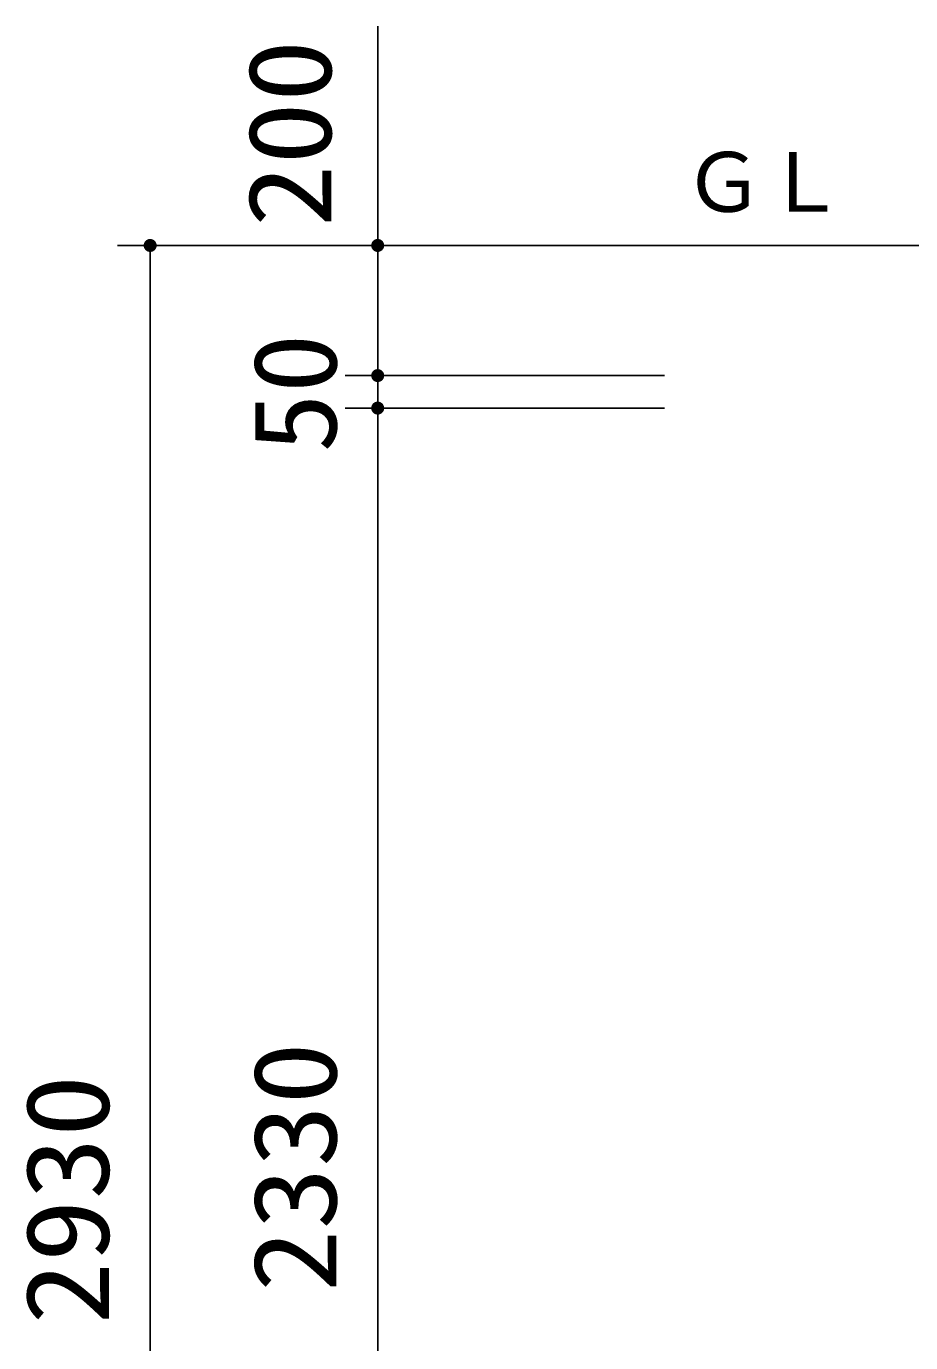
# Model space of a CAD drawing. Units: millimetres, scale not verified. Extents: x -14850 to 14850, y -10500 to 10500.
# Drawn here: x -2067 to -707, y -4551 to -2528 of the extents above; entities that cross this region are included whole.
import ezdxf
from ezdxf.enums import TextEntityAlignment as Align

# ---------------------------------------------------------------- set-up
doc = ezdxf.new("R2010")
doc.units = ezdxf.units.MM
doc.header["$LTSCALE"] = 50
for name, color, linetype, lineweight in [('0-0_躯体', 5, 'Continuous', 25), ('0-1_製作', 5, 'Continuous', 25), ('0-3_機器', 7, 'Continuous', 25)]:
    doc.layers.add(name, color=color, linetype=linetype, lineweight=lineweight)
doc.styles.add('ＭＳ ゴシック', font='')
doc.styles.get('ＭＳ ゴシック').set_extended_font_data('MS Gothic')

msp = doc.modelspace()

# ---------------------------------------------------------------- linework, layer by layer
at = {"layer": '0-1_製作', "color": 2}
for p, q in [((-1526.44, -2864.9), (-1526.44, -2528.11)), ((-1926.44, -2864.9), (-1085.11, -2864.9)), ((-1876.44, -2864.9), (-1876.44, -5794.89)), ((-1526.44, -2864.9), (-1526.44, -3064.89)), ((-1576.44, -3064.89), (-1085.11, -3064.89)), ((-1526.44, -3064.89), (-1526.44, -3114.89)), ((-1576.44, -3114.89), (-1085.11, -3114.89)), ((-1576.44, -3114.89), (-1085.11, -3114.89)), ((-1526.44, -3114.89), (-1526.44, -5444.89))]:
    msp.add_line(p, q, dxfattribs=at)
at = {"layer": '0-1_製作'}
for points in [[(-1886.42, -2864.27), (-1876.44, -2864.9), (-1886.44, -2864.9)], [(-1886.44, -2864.9), (-1876.44, -2864.9), (-1886.36, -2866.15)], [(-1886.26, -2863.02), (-1876.44, -2864.9), (-1886.42, -2864.27)], [(-1886.36, -2866.15), (-1876.44, -2864.9), (-1886.13, -2867.38)], [(-1885.95, -2861.8), (-1876.44, -2864.9), (-1886.26, -2863.02)], [(-1886.13, -2867.38), (-1876.44, -2864.9), (-1885.74, -2868.58)], [(-1885.49, -2860.64), (-1876.44, -2864.9), (-1885.95, -2861.8)], [(-1885.74, -2868.58), (-1876.44, -2864.9), (-1876.44, -2874.9)], [(-1885.74, -2868.58), (-1877.07, -2874.88), (-1885.2, -2869.71)], [(-1885.74, -2868.58), (-1876.44, -2874.9), (-1877.07, -2874.88)], [(-1884.89, -2859.54), (-1876.44, -2864.9), (-1885.49, -2860.64)], [(-1885.2, -2869.71), (-1878.32, -2874.72), (-1884.53, -2870.77)], [(-1885.2, -2869.71), (-1877.07, -2874.88), (-1878.32, -2874.72)], [(-1884.15, -2858.52), (-1876.44, -2864.9), (-1884.89, -2859.54)], [(-1884.53, -2870.77), (-1879.53, -2874.41), (-1883.73, -2871.74)], [(-1884.53, -2870.77), (-1878.32, -2874.72), (-1879.53, -2874.41)], [(-1884.15, -2858.52), (-1876.44, -2854.9), (-1876.44, -2864.9)], [(-1883.29, -2857.61), (-1876.44, -2854.9), (-1884.15, -2858.52)], [(-1883.73, -2871.74), (-1880.7, -2873.94), (-1882.82, -2872.6)], [(-1883.73, -2871.74), (-1879.53, -2874.41), (-1880.7, -2873.94)], [(-1882.32, -2856.8), (-1876.44, -2854.9), (-1883.29, -2857.61)], [(-1882.82, -2872.6), (-1880.7, -2873.94), (-1881.8, -2873.34)], [(-1881.26, -2856.13), (-1876.44, -2854.9), (-1882.32, -2856.8)], [(-1880.12, -2855.6), (-1876.44, -2854.9), (-1881.26, -2856.13)], [(-1878.93, -2855.21), (-1876.44, -2854.9), (-1880.12, -2855.6)], [(-1877.7, -2854.97), (-1876.44, -2854.9), (-1878.93, -2855.21)], [(-1876.44, -2854.9), (-1866.44, -2864.9), (-1876.44, -2864.9)], [(-1876.44, -2854.9), (-1866.52, -2863.64), (-1866.44, -2864.9)], [(-1876.44, -2854.9), (-1866.76, -2862.41), (-1866.52, -2863.64)], [(-1876.44, -2854.9), (-1867.14, -2861.21), (-1866.76, -2862.41)], [(-1876.44, -2854.9), (-1867.68, -2860.08), (-1867.14, -2861.21)], [(-1875.81, -2854.91), (-1867.68, -2860.08), (-1876.44, -2854.9)], [(-1876.44, -2864.9), (-1875.19, -2874.82), (-1876.44, -2874.9)], [(-1876.44, -2864.9), (-1873.95, -2874.58), (-1875.19, -2874.82)], [(-1876.44, -2864.9), (-1872.76, -2874.19), (-1873.95, -2874.58)], [(-1876.44, -2864.9), (-1871.62, -2873.66), (-1872.76, -2874.19)], [(-1876.44, -2864.9), (-1870.56, -2872.99), (-1871.62, -2873.66)], [(-1876.44, -2864.9), (-1869.6, -2872.18), (-1870.56, -2872.99)], [(-1876.44, -2864.9), (-1868.74, -2871.27), (-1869.6, -2872.18)], [(-1876.44, -2864.9), (-1868, -2870.25), (-1868.74, -2871.27)], [(-1866.44, -2864.9), (-1868, -2870.25), (-1876.44, -2864.9)], [(-1874.57, -2855.07), (-1867.68, -2860.08), (-1875.81, -2854.91)], [(-1874.57, -2855.07), (-1868.35, -2859.02), (-1867.68, -2860.08)], [(-1873.35, -2855.38), (-1868.35, -2859.02), (-1874.57, -2855.07)], [(-1873.35, -2855.38), (-1869.15, -2858.05), (-1868.35, -2859.02)], [(-1872.18, -2855.85), (-1869.15, -2858.05), (-1873.35, -2855.38)], [(-1872.18, -2855.85), (-1870.07, -2857.19), (-1869.15, -2858.05)], [(-1871.08, -2856.45), (-1870.07, -2857.19), (-1872.18, -2855.85)], [(-1866.44, -2864.9), (-1867.39, -2869.15), (-1868, -2870.25)], [(-1866.44, -2864.9), (-1866.93, -2867.99), (-1867.39, -2869.15)], [(-1866.44, -2864.9), (-1866.62, -2866.77), (-1866.93, -2867.99)], [(-1866.44, -2864.9), (-1866.46, -2865.52), (-1866.62, -2866.77)], [(-1536.42, -2864.27), (-1526.44, -2864.9), (-1536.44, -2864.9)], [(-1536.44, -2864.9), (-1526.44, -2864.9), (-1536.36, -2866.15)], [(-1536.26, -2863.02), (-1526.44, -2864.9), (-1536.42, -2864.27)], [(-1536.36, -2866.15), (-1526.44, -2864.9), (-1536.13, -2867.38)], [(-1535.95, -2861.8), (-1526.44, -2864.9), (-1536.26, -2863.02)], [(-1536.13, -2867.38), (-1526.44, -2864.9), (-1535.74, -2868.58)], [(-1535.49, -2860.64), (-1526.44, -2864.9), (-1535.95, -2861.8)], [(-1535.74, -2868.58), (-1526.44, -2864.9), (-1535.2, -2869.71)], [(-1534.89, -2859.54), (-1526.44, -2864.9), (-1535.49, -2860.64)], [(-1535.2, -2869.71), (-1526.44, -2864.9), (-1526.44, -2874.9)], [(-1535.2, -2869.71), (-1526.44, -2874.9), (-1534.53, -2870.77)], [(-1534.89, -2859.54), (-1526.44, -2854.9), (-1526.44, -2864.9)], [(-1534.15, -2858.52), (-1526.44, -2854.9), (-1534.89, -2859.54)], [(-1534.53, -2870.77), (-1527.07, -2874.88), (-1533.73, -2871.74)], [(-1534.53, -2870.77), (-1526.44, -2874.9), (-1527.07, -2874.88)], [(-1533.29, -2857.61), (-1526.44, -2854.9), (-1534.15, -2858.52)], [(-1533.73, -2871.74), (-1528.32, -2874.72), (-1532.82, -2872.6)], [(-1533.73, -2871.74), (-1527.07, -2874.88), (-1528.32, -2874.72)], [(-1532.32, -2856.8), (-1526.44, -2854.9), (-1533.29, -2857.61)], [(-1532.82, -2872.6), (-1529.53, -2874.41), (-1531.8, -2873.34)], [(-1532.82, -2872.6), (-1528.32, -2874.72), (-1529.53, -2874.41)], [(-1531.26, -2856.13), (-1526.44, -2854.9), (-1532.32, -2856.8)], [(-1530.12, -2855.6), (-1526.44, -2854.9), (-1531.26, -2856.13)], [(-1528.93, -2855.21), (-1526.44, -2854.9), (-1530.12, -2855.6)], [(-1527.7, -2854.97), (-1526.44, -2854.9), (-1528.93, -2855.21)], [(-1526.44, -2854.9), (-1516.44, -2864.9), (-1526.44, -2864.9)], [(-1526.44, -2854.9), (-1516.52, -2863.64), (-1516.44, -2864.9)], [(-1526.44, -2854.9), (-1516.76, -2862.41), (-1516.52, -2863.64)], [(-1526.44, -2854.9), (-1517.14, -2861.21), (-1516.76, -2862.41)], [(-1526.44, -2854.9), (-1517.68, -2860.08), (-1517.14, -2861.21)], [(-1526.44, -2854.9), (-1518.35, -2859.02), (-1517.68, -2860.08)], [(-1525.81, -2854.91), (-1518.35, -2859.02), (-1526.44, -2854.9)], [(-1526.44, -2864.9), (-1525.19, -2874.82), (-1526.44, -2874.9)], [(-1526.44, -2864.9), (-1523.95, -2874.58), (-1525.19, -2874.82)], [(-1526.44, -2864.9), (-1522.76, -2874.19), (-1523.95, -2874.58)], [(-1526.44, -2864.9), (-1521.62, -2873.66), (-1522.76, -2874.19)], [(-1526.44, -2864.9), (-1520.56, -2872.99), (-1521.62, -2873.66)], [(-1526.44, -2864.9), (-1519.6, -2872.18), (-1520.56, -2872.99)], [(-1526.44, -2864.9), (-1518.74, -2871.27), (-1519.6, -2872.18)], [(-1526.44, -2864.9), (-1518, -2870.25), (-1518.74, -2871.27)], [(-1526.44, -2864.9), (-1517.39, -2869.15), (-1518, -2870.25)], [(-1516.44, -2864.9), (-1517.39, -2869.15), (-1526.44, -2864.9)], [(-1525.81, -2854.91), (-1519.15, -2858.05), (-1518.35, -2859.02)], [(-1524.57, -2855.07), (-1519.15, -2858.05), (-1525.81, -2854.91)], [(-1524.57, -2855.07), (-1520.07, -2857.19), (-1519.15, -2858.05)], [(-1523.35, -2855.38), (-1520.07, -2857.19), (-1524.57, -2855.07)], [(-1523.35, -2855.38), (-1521.08, -2856.45), (-1520.07, -2857.19)], [(-1522.18, -2855.85), (-1521.08, -2856.45), (-1523.35, -2855.38)], [(-1516.44, -2864.9), (-1516.93, -2867.99), (-1517.39, -2869.15)], [(-1516.44, -2864.9), (-1516.62, -2866.77), (-1516.93, -2867.99)], [(-1516.44, -2864.9), (-1516.46, -2865.52), (-1516.62, -2866.77)], [(-1531.8, -2873.34), (-1529.53, -2874.41), (-1530.7, -2873.94)], [(-1534.89, -3059.54), (-1526.44, -3054.89), (-1526.44, -3064.89)], [(-1534.15, -3058.52), (-1526.44, -3054.89), (-1534.89, -3059.54)], [(-1533.29, -3057.6), (-1526.44, -3054.89), (-1534.15, -3058.52)], [(-1532.32, -3056.8), (-1526.44, -3054.89), (-1533.29, -3057.6)], [(-1531.26, -3056.13), (-1526.44, -3054.89), (-1532.32, -3056.8)], [(-1530.12, -3055.6), (-1526.44, -3054.89), (-1531.26, -3056.13)], [(-1528.93, -3055.21), (-1526.44, -3054.89), (-1530.12, -3055.6)], [(-1527.7, -3054.97), (-1526.44, -3054.89), (-1528.93, -3055.21)], [(-1526.44, -3054.89), (-1516.44, -3064.89), (-1526.44, -3064.89)], [(-1526.44, -3054.89), (-1516.52, -3063.64), (-1516.44, -3064.89)], [(-1526.44, -3054.89), (-1516.76, -3062.41), (-1516.52, -3063.64)], [(-1526.44, -3054.89), (-1517.14, -3061.21), (-1516.76, -3062.41)], [(-1526.44, -3054.89), (-1517.68, -3060.08), (-1517.14, -3061.21)], [(-1526.44, -3054.89), (-1518.35, -3059.02), (-1517.68, -3060.08)], [(-1526.44, -3054.89), (-1519.15, -3058.05), (-1518.35, -3059.02)], [(-1525.81, -3054.91), (-1519.15, -3058.05), (-1526.44, -3054.89)], [(-1524.57, -3055.07), (-1519.15, -3058.05), (-1525.81, -3054.91)], [(-1536.42, -3064.27), (-1526.44, -3064.89), (-1536.44, -3064.89)], [(-1536.44, -3064.89), (-1526.44, -3064.89), (-1536.36, -3066.15)], [(-1536.26, -3063.02), (-1526.44, -3064.89), (-1536.42, -3064.27)], [(-1536.36, -3066.15), (-1526.44, -3064.89), (-1536.13, -3067.38)], [(-1535.95, -3061.8), (-1526.44, -3064.89), (-1536.26, -3063.02)], [(-1536.13, -3067.38), (-1526.44, -3064.89), (-1535.74, -3068.58)], [(-1535.49, -3060.64), (-1526.44, -3064.89), (-1535.95, -3061.8)], [(-1535.74, -3068.58), (-1526.44, -3064.89), (-1535.2, -3069.71)], [(-1534.89, -3059.54), (-1526.44, -3064.89), (-1535.49, -3060.64)], [(-1535.2, -3069.71), (-1526.44, -3064.89), (-1534.53, -3070.77)], [(-1534.53, -3070.77), (-1526.44, -3064.89), (-1526.44, -3074.89)], [(-1534.53, -3070.77), (-1527.07, -3074.87), (-1533.73, -3071.74)], [(-1534.53, -3070.77), (-1526.44, -3074.89), (-1527.07, -3074.87)], [(-1533.73, -3071.74), (-1528.32, -3074.72), (-1532.82, -3072.6)], [(-1533.73, -3071.74), (-1527.07, -3074.87), (-1528.32, -3074.72)], [(-1532.82, -3072.6), (-1529.53, -3074.41), (-1531.8, -3073.34)], [(-1532.82, -3072.6), (-1528.32, -3074.72), (-1529.53, -3074.41)], [(-1531.8, -3073.34), (-1529.53, -3074.41), (-1530.7, -3073.94)], [(-1526.44, -3064.89), (-1525.19, -3074.82), (-1526.44, -3074.89)], [(-1526.44, -3064.89), (-1523.95, -3074.58), (-1525.19, -3074.82)], [(-1526.44, -3064.89), (-1522.76, -3074.19), (-1523.95, -3074.58)], [(-1526.44, -3064.89), (-1521.62, -3073.66), (-1522.76, -3074.19)], [(-1526.44, -3064.89), (-1520.56, -3072.98), (-1521.62, -3073.66)], [(-1526.44, -3064.89), (-1519.6, -3072.18), (-1520.56, -3072.98)], [(-1526.44, -3064.89), (-1518.74, -3071.27), (-1519.6, -3072.18)], [(-1526.44, -3064.89), (-1518, -3070.25), (-1518.74, -3071.27)], [(-1526.44, -3064.89), (-1517.39, -3069.15), (-1518, -3070.25)], [(-1516.44, -3064.89), (-1517.39, -3069.15), (-1526.44, -3064.89)], [(-1524.57, -3055.07), (-1520.07, -3057.19), (-1519.15, -3058.05)], [(-1523.35, -3055.38), (-1520.07, -3057.19), (-1524.57, -3055.07)], [(-1523.35, -3055.38), (-1521.08, -3056.45), (-1520.07, -3057.19)], [(-1522.18, -3055.85), (-1521.08, -3056.45), (-1523.35, -3055.38)], [(-1516.44, -3064.89), (-1516.93, -3067.98), (-1517.39, -3069.15)], [(-1516.44, -3064.89), (-1516.62, -3066.77), (-1516.93, -3067.98)], [(-1516.44, -3064.89), (-1516.46, -3065.52), (-1516.62, -3066.77)], [(-1536.42, -3114.27), (-1526.44, -3114.89), (-1536.44, -3114.89)], [(-1536.42, -3114.27), (-1526.44, -3114.89), (-1536.44, -3114.89)], [(-1536.44, -3114.89), (-1526.44, -3114.89), (-1536.36, -3116.15)], [(-1536.44, -3114.89), (-1526.44, -3114.89), (-1536.36, -3116.15)], [(-1536.26, -3113.02), (-1526.44, -3114.89), (-1536.42, -3114.27)], [(-1536.26, -3113.02), (-1526.44, -3114.89), (-1536.42, -3114.27)], [(-1536.36, -3116.15), (-1526.44, -3114.89), (-1536.13, -3117.38)], [(-1536.36, -3116.15), (-1526.44, -3114.89), (-1536.13, -3117.38)], [(-1535.95, -3111.8), (-1526.44, -3114.89), (-1536.26, -3113.02)], [(-1535.95, -3111.8), (-1526.44, -3114.89), (-1536.26, -3113.02)], [(-1536.13, -3117.38), (-1526.44, -3114.89), (-1535.74, -3118.58)], [(-1536.13, -3117.38), (-1526.44, -3114.89), (-1535.74, -3118.58)], [(-1535.49, -3110.64), (-1526.44, -3114.89), (-1535.95, -3111.8)], [(-1535.49, -3110.64), (-1526.44, -3114.89), (-1535.95, -3111.8)], [(-1535.74, -3118.58), (-1526.44, -3114.89), (-1535.2, -3119.71)], [(-1535.74, -3118.58), (-1526.44, -3114.89), (-1535.2, -3119.71)], [(-1534.89, -3109.54), (-1526.44, -3114.89), (-1535.49, -3110.64)], [(-1534.89, -3109.54), (-1526.44, -3114.89), (-1535.49, -3110.64)], [(-1535.2, -3119.71), (-1526.44, -3114.89), (-1534.53, -3120.77)], [(-1535.2, -3119.71), (-1526.44, -3114.89), (-1534.53, -3120.77)], [(-1534.89, -3109.54), (-1526.44, -3104.89), (-1526.44, -3114.89)], [(-1534.15, -3108.52), (-1526.44, -3104.89), (-1534.89, -3109.54)], [(-1534.89, -3109.54), (-1526.44, -3104.89), (-1526.44, -3114.89)], [(-1534.15, -3108.52), (-1526.44, -3104.89), (-1534.89, -3109.54)], [(-1534.53, -3120.77), (-1526.44, -3114.89), (-1526.44, -3124.89)], [(-1534.53, -3120.77), (-1526.44, -3114.89), (-1526.44, -3124.89)], [(-1533.29, -3107.6), (-1526.44, -3104.89), (-1534.15, -3108.52)], [(-1533.29, -3107.6), (-1526.44, -3104.89), (-1534.15, -3108.52)], [(-1532.32, -3106.8), (-1526.44, -3104.89), (-1533.29, -3107.6)], [(-1532.32, -3106.8), (-1526.44, -3104.89), (-1533.29, -3107.6)], [(-1531.26, -3106.13), (-1526.44, -3104.89), (-1532.32, -3106.8)], [(-1531.26, -3106.13), (-1526.44, -3104.89), (-1532.32, -3106.8)], [(-1530.12, -3105.6), (-1526.44, -3104.89), (-1531.26, -3106.13)], [(-1530.12, -3105.6), (-1526.44, -3104.89), (-1531.26, -3106.13)], [(-1528.93, -3105.21), (-1526.44, -3104.89), (-1530.12, -3105.6)], [(-1528.93, -3105.21), (-1526.44, -3104.89), (-1530.12, -3105.6)], [(-1527.7, -3104.97), (-1526.44, -3104.89), (-1528.93, -3105.21)], [(-1527.7, -3104.97), (-1526.44, -3104.89), (-1528.93, -3105.21)], [(-1526.44, -3104.89), (-1516.44, -3114.89), (-1526.44, -3114.89)], [(-1526.44, -3104.89), (-1516.52, -3113.64), (-1516.44, -3114.89)], [(-1526.44, -3104.89), (-1516.76, -3112.41), (-1516.52, -3113.64)], [(-1526.44, -3104.89), (-1517.14, -3111.21), (-1516.76, -3112.41)], [(-1526.44, -3104.89), (-1517.68, -3110.08), (-1517.14, -3111.21)], [(-1526.44, -3104.89), (-1518.35, -3109.02), (-1517.68, -3110.08)], [(-1526.44, -3104.89), (-1519.15, -3108.05), (-1518.35, -3109.02)], [(-1525.81, -3104.91), (-1519.15, -3108.05), (-1526.44, -3104.89)], [(-1526.44, -3104.89), (-1516.44, -3114.89), (-1526.44, -3114.89)], [(-1526.44, -3104.89), (-1516.52, -3113.64), (-1516.44, -3114.89)], [(-1526.44, -3104.89), (-1516.76, -3112.41), (-1516.52, -3113.64)], [(-1526.44, -3104.89), (-1517.14, -3111.21), (-1516.76, -3112.41)], [(-1526.44, -3104.89), (-1517.68, -3110.08), (-1517.14, -3111.21)], [(-1526.44, -3104.89), (-1518.35, -3109.02), (-1517.68, -3110.08)], [(-1526.44, -3104.89), (-1519.15, -3108.05), (-1518.35, -3109.02)], [(-1525.81, -3104.91), (-1519.15, -3108.05), (-1526.44, -3104.89)], [(-1526.44, -3114.89), (-1525.19, -3124.82), (-1526.44, -3124.89)], [(-1526.44, -3114.89), (-1523.95, -3124.58), (-1525.19, -3124.82)], [(-1526.44, -3114.89), (-1522.76, -3124.19), (-1523.95, -3124.58)], [(-1526.44, -3114.89), (-1521.62, -3123.66), (-1522.76, -3124.19)], [(-1526.44, -3114.89), (-1520.56, -3122.98), (-1521.62, -3123.66)], [(-1526.44, -3114.89), (-1519.6, -3122.18), (-1520.56, -3122.98)], [(-1526.44, -3114.89), (-1518.74, -3121.27), (-1519.6, -3122.18)], [(-1526.44, -3114.89), (-1518, -3120.25), (-1518.74, -3121.27)], [(-1526.44, -3114.89), (-1517.39, -3119.15), (-1518, -3120.25)], [(-1516.44, -3114.89), (-1517.39, -3119.15), (-1526.44, -3114.89)], [(-1526.44, -3114.89), (-1525.19, -3124.82), (-1526.44, -3124.89)], [(-1526.44, -3114.89), (-1523.95, -3124.58), (-1525.19, -3124.82)], [(-1526.44, -3114.89), (-1522.76, -3124.19), (-1523.95, -3124.58)], [(-1526.44, -3114.89), (-1521.62, -3123.66), (-1522.76, -3124.19)], [(-1526.44, -3114.89), (-1520.56, -3122.98), (-1521.62, -3123.66)], [(-1526.44, -3114.89), (-1519.6, -3122.18), (-1520.56, -3122.98)], [(-1526.44, -3114.89), (-1518.74, -3121.27), (-1519.6, -3122.18)], [(-1526.44, -3114.89), (-1518, -3120.25), (-1518.74, -3121.27)], [(-1526.44, -3114.89), (-1517.39, -3119.15), (-1518, -3120.25)], [(-1516.44, -3114.89), (-1517.39, -3119.15), (-1526.44, -3114.89)], [(-1524.57, -3105.07), (-1519.15, -3108.05), (-1525.81, -3104.91)], [(-1524.57, -3105.07), (-1519.15, -3108.05), (-1525.81, -3104.91)], [(-1524.57, -3105.07), (-1520.07, -3107.19), (-1519.15, -3108.05)], [(-1523.35, -3105.38), (-1520.07, -3107.19), (-1524.57, -3105.07)], [(-1524.57, -3105.07), (-1520.07, -3107.19), (-1519.15, -3108.05)], [(-1523.35, -3105.38), (-1520.07, -3107.19), (-1524.57, -3105.07)], [(-1523.35, -3105.38), (-1521.08, -3106.45), (-1520.07, -3107.19)], [(-1522.18, -3105.85), (-1521.08, -3106.45), (-1523.35, -3105.38)], [(-1523.35, -3105.38), (-1521.08, -3106.45), (-1520.07, -3107.19)], [(-1522.18, -3105.85), (-1521.08, -3106.45), (-1523.35, -3105.38)], [(-1516.44, -3114.89), (-1516.93, -3117.98), (-1517.39, -3119.15)], [(-1516.44, -3114.89), (-1516.93, -3117.98), (-1517.39, -3119.15)], [(-1516.44, -3114.89), (-1516.62, -3116.77), (-1516.93, -3117.98)], [(-1516.44, -3114.89), (-1516.62, -3116.77), (-1516.93, -3117.98)], [(-1516.44, -3114.89), (-1516.46, -3115.52), (-1516.62, -3116.77)], [(-1516.44, -3114.89), (-1516.46, -3115.52), (-1516.62, -3116.77)], [(-1534.53, -3120.77), (-1527.07, -3124.87), (-1533.73, -3121.74)], [(-1534.53, -3120.77), (-1526.44, -3124.89), (-1527.07, -3124.87)], [(-1534.53, -3120.77), (-1527.07, -3124.87), (-1533.73, -3121.74)], [(-1534.53, -3120.77), (-1526.44, -3124.89), (-1527.07, -3124.87)], [(-1533.73, -3121.74), (-1528.32, -3124.72), (-1532.82, -3122.6)], [(-1533.73, -3121.74), (-1527.07, -3124.87), (-1528.32, -3124.72)], [(-1533.73, -3121.74), (-1528.32, -3124.72), (-1532.82, -3122.6)], [(-1533.73, -3121.74), (-1527.07, -3124.87), (-1528.32, -3124.72)], [(-1532.82, -3122.6), (-1529.53, -3124.41), (-1531.8, -3123.34)], [(-1532.82, -3122.6), (-1528.32, -3124.72), (-1529.53, -3124.41)], [(-1532.82, -3122.6), (-1529.53, -3124.41), (-1531.8, -3123.34)], [(-1532.82, -3122.6), (-1528.32, -3124.72), (-1529.53, -3124.41)], [(-1531.8, -3123.34), (-1529.53, -3124.41), (-1530.7, -3123.94)], [(-1531.8, -3123.34), (-1529.53, -3124.41), (-1530.7, -3123.94)]]:
    msp.add_solid(points, dxfattribs=at)
at = {"layer": '0-3_機器', "color": 2}
msp.add_line((-1085.11, -2864.9), (2451.86, -2864.9), dxfattribs=at)

# ---------------------------------------------------------------- texts
at = {"layer": '0-0_躯体', "color": 4, "style": 'ＭＳ ゴシック'}
msp.add_text('ＧＬ', height=91.79, dxfattribs=at).set_placement((-1056.92, -2840.6), align=Align.BOTTOM_LEFT)
at = {"layer": '0-1_製作', "color": 4, "style": 'ＭＳ ゴシック'}
for s, width, p in [('200', 1.1, (-1559.48, -2836.78)), ('50', 1.05, (-1551.44, -3183.64)), ('2330', 1.1, (-1551.44, -4473.64)), ('2930', 1.1, (-1901.44, -4523.64))]:
    msp.add_text(s, height=128.4, rotation=90, dxfattribs=dict(at, width=width)).set_placement(p, align=Align.BOTTOM_LEFT)

doc.saveas('drawing.dxf')
